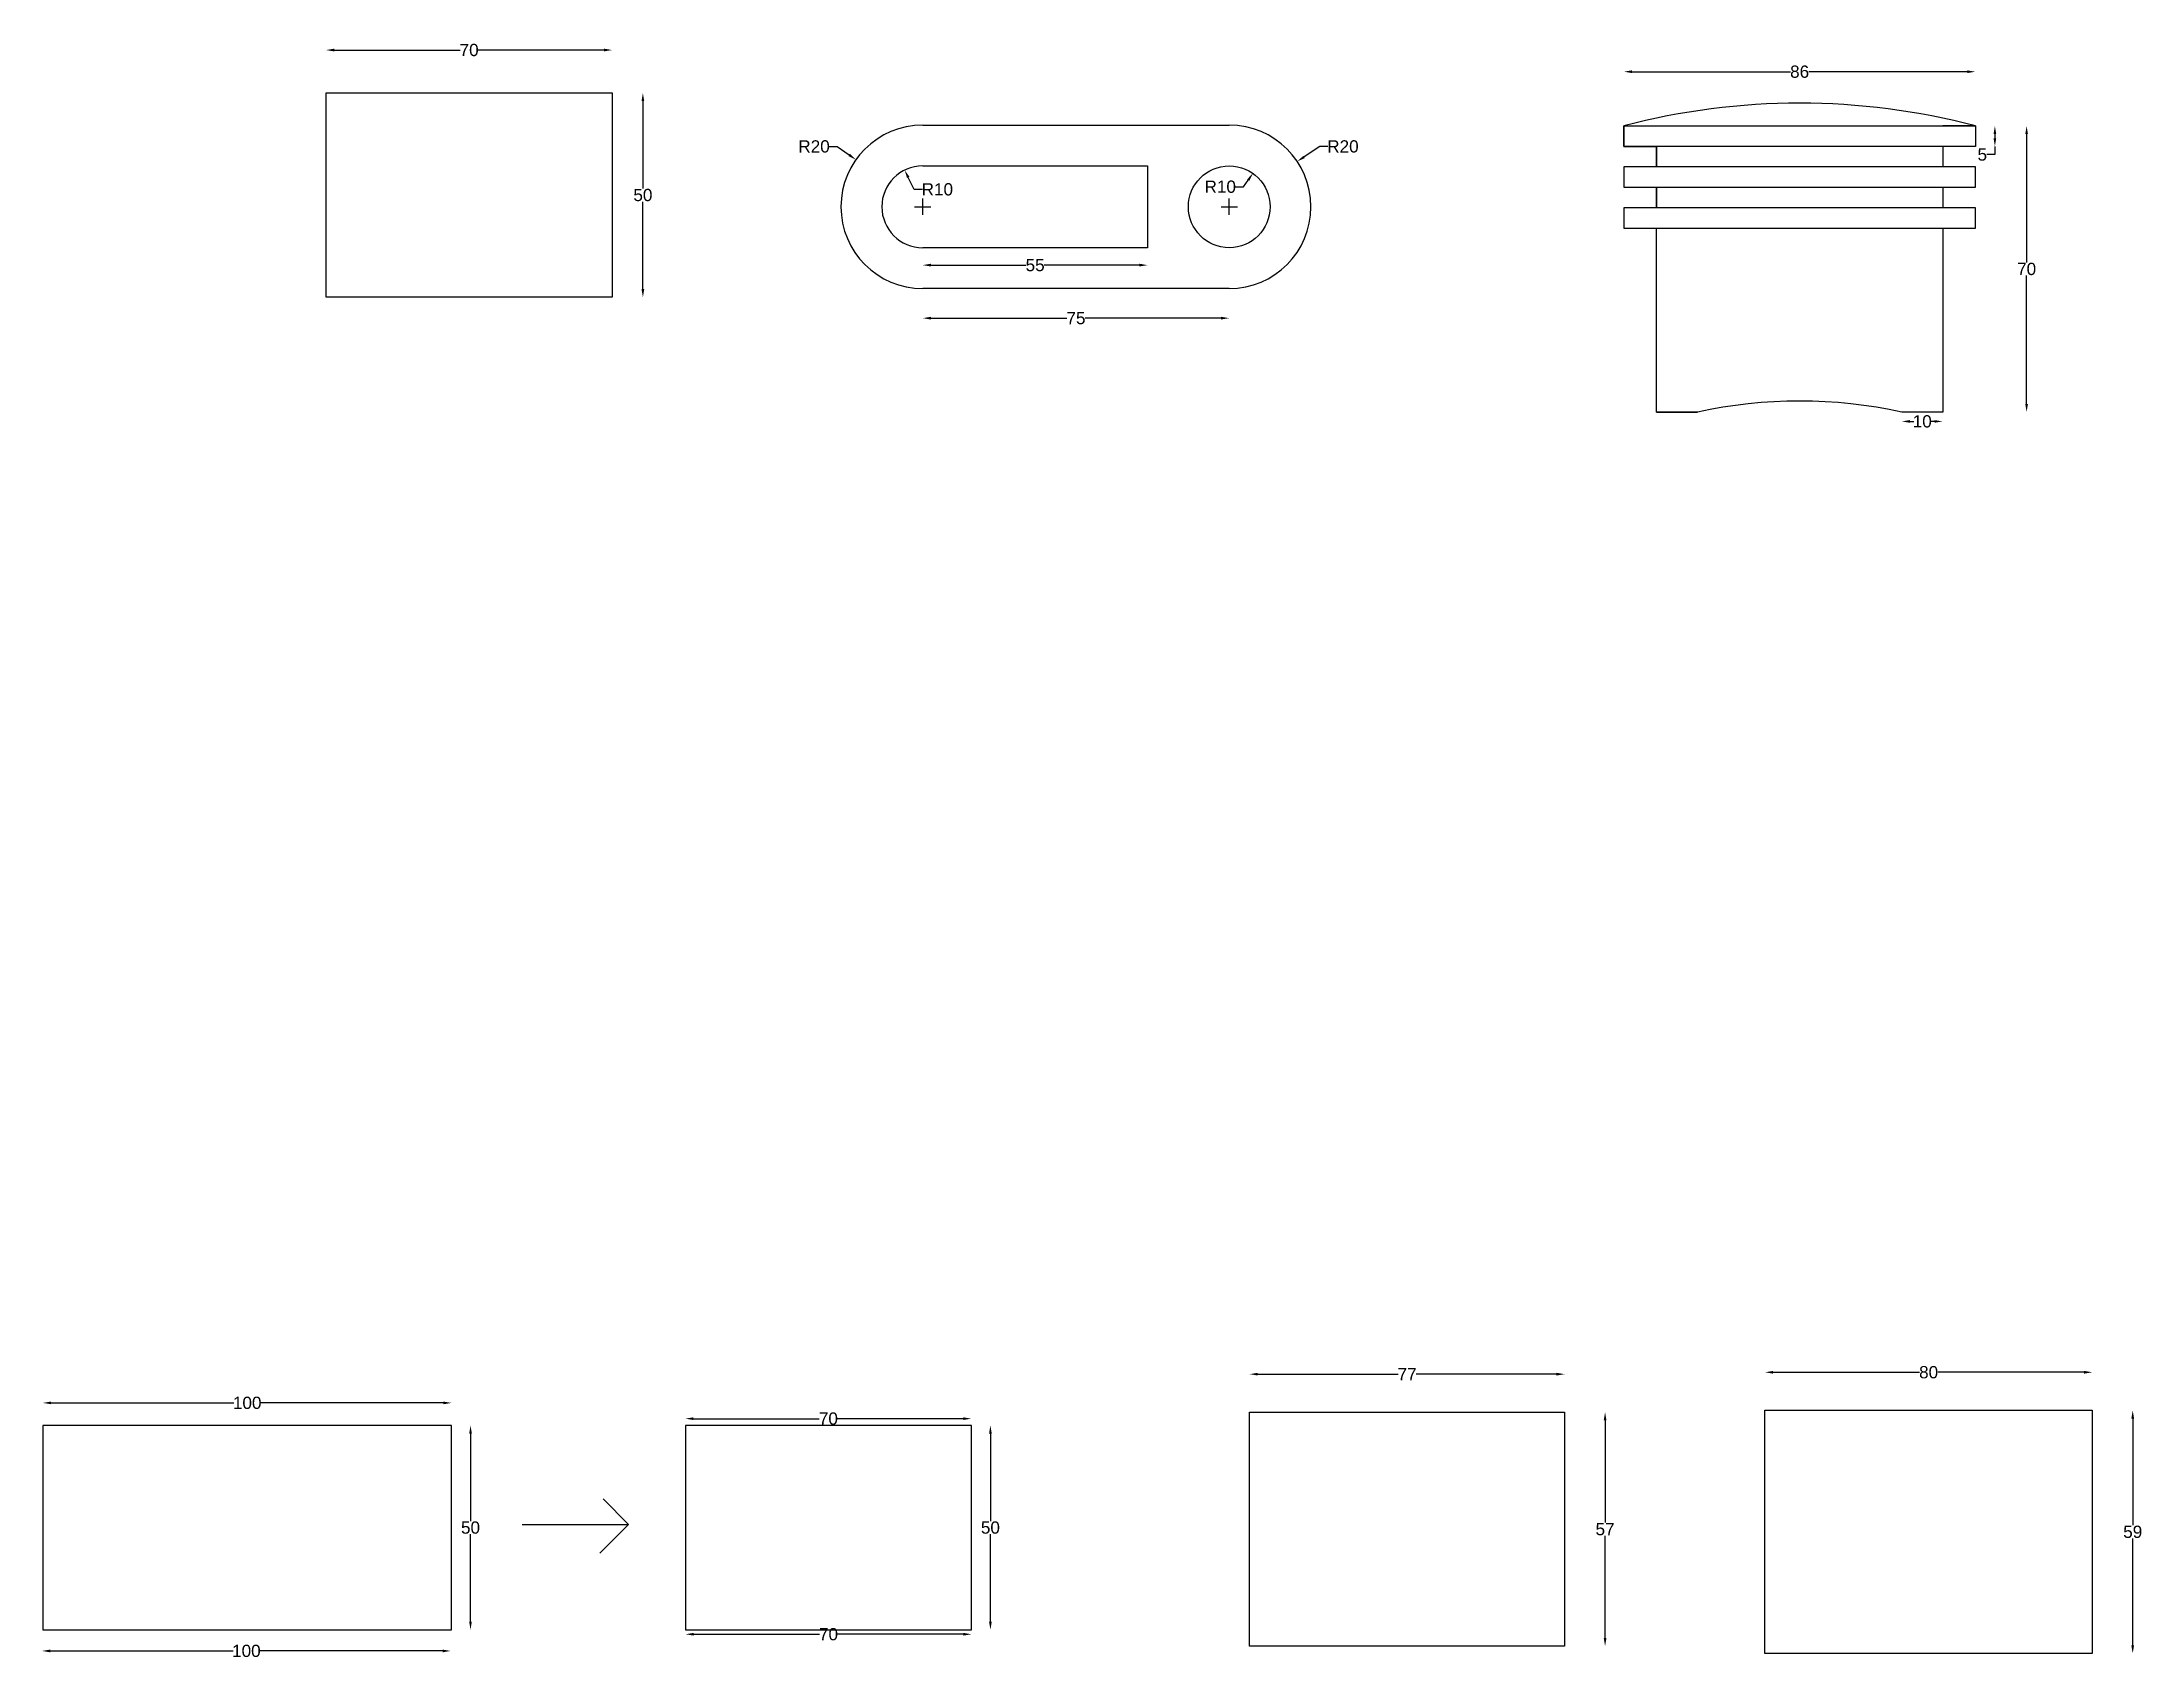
# Model space of a CAD drawing. Header units: inches. Extents: x 92 to 606, y -31 to 365.
import ezdxf

# ---------------------------------------------------------------- set-up
doc = ezdxf.new("R2010")
doc.units = ezdxf.units.IN
doc.header["$MEASUREMENT"] = 0
doc.styles.get("Standard").update_dxf_attribs({"font": 'arial.ttf'})
doc.dimstyles.get("Standard").update_dxf_attribs({"dimtxt": 3, "dimasz": 2, "dimexe": 0.18, "dimexo": 0.0625, "dimgap": 0.09, "dimtad": 0, "dimtih": 1, "dimtoh": 1, "dimdec": 0, "dimzin": 0, "dimdsep": 46, "dimtxsty": 'Standard', "dimcen": 2, "dimse1": 1, "dimse2": 1, "dimadec": 0, "dimazin": 0, "dimtfac": 1, "dimtdec": 0, "dimtofl": 0, "dimtmove": 0, "dimatfit": 3, "dimfxl": 1, "dimtolj": 1, "dimtzin": 0, "dimarcsym": 0})

# ---------------------------------------------------------------- blocks, each defined once
blk = doc.blocks.new('*D3')
at = {"color": 0, "lineweight": -2, "transparency": 16777216}
for p, q in [((196.79, 24.58), (196.79, 3.2)), ((196.79, -21.42), (196.79, -0.05))]:
    blk.add_line(p, q, dxfattribs=at)
at = {"color": 0, "transparency": 16777216}
for points in [[(196.46, 24.58), (197.12, 24.58), (196.79, 26.58)], [(196.46, -21.42), (197.12, -21.42), (196.79, -23.42)]]:
    blk.add_solid(points, dxfattribs=at)
at = {"layer": 'Defpoints', "color": 0, "transparency": 16777216}
for p in [(192.17, 26.58), (192.17, -23.42), (196.79, -23.42)]:
    blk.add_point(p, dxfattribs=at)
at = {"color": 0, "transparency": 16777216, "insert": (196.79, 1.58), "char_height": 3, "attachment_point": 5}
blk.add_mtext('\\A1;50', dxfattribs=at)
blk = doc.blocks.new('*D6')
at = {"color": 0, "lineweight": -2, "transparency": 16777216}
for p, q in [((251.38, -24.51), (282.16, -24.51)), ((317.38, -24.51), (286.6, -24.51))]:
    blk.add_line(p, q, dxfattribs=at)
at = {"color": 0, "transparency": 16777216}
for points in [[(251.38, -24.17), (251.38, -24.84), (249.38, -24.51)], [(317.38, -24.17), (317.38, -24.84), (319.38, -24.51)]]:
    blk.add_solid(points, dxfattribs=at)
at = {"layer": 'Defpoints', "color": 0, "transparency": 16777216}
for p in [(249.38, -23.42), (249.38, -24.51), (319.38, -23.42)]:
    blk.add_point(p, dxfattribs=at)
at = {"color": 0, "transparency": 16777216, "insert": (284.38, -24.51), "char_height": 3, "attachment_point": 5}
blk.add_mtext('\\A1;70', dxfattribs=at)
blk = doc.blocks.new('*D4')
at = {"color": 0, "lineweight": -2, "transparency": 16777216}
for p, q in [((251.35, 28.24), (282.13, 28.24)), ((317.35, 28.24), (286.57, 28.24))]:
    blk.add_line(p, q, dxfattribs=at)
at = {"color": 0, "transparency": 16777216}
for points in [[(251.35, 28.58), (251.35, 27.91), (249.35, 28.24)], [(317.35, 28.58), (317.35, 27.91), (319.35, 28.24)]]:
    blk.add_solid(points, dxfattribs=at)
at = {"layer": 'Defpoints', "color": 0, "transparency": 16777216}
for p in [(249.35, 28.24), (249.35, 27.6), (319.35, 27.6)]:
    blk.add_point(p, dxfattribs=at)
at = {"color": 0, "transparency": 16777216, "insert": (284.35, 28.24), "char_height": 3, "attachment_point": 5}
blk.add_mtext('\\A1;70', dxfattribs=at)
blk = doc.blocks.new('*D5')
at = {"color": 0, "lineweight": -2, "transparency": 16777216}
for p, q in [((323.99, 24.58), (323.99, 3.2)), ((323.99, -21.42), (323.99, -0.05))]:
    blk.add_line(p, q, dxfattribs=at)
at = {"color": 0, "transparency": 16777216}
for points in [[(323.66, 24.58), (324.33, 24.58), (323.99, 26.58)], [(323.66, -21.42), (324.33, -21.42), (323.99, -23.42)]]:
    blk.add_solid(points, dxfattribs=at)
at = {"layer": 'Defpoints', "color": 0, "transparency": 16777216}
for p in [(319.38, 26.58), (319.38, -23.42), (323.99, -23.42)]:
    blk.add_point(p, dxfattribs=at)
at = {"color": 0, "transparency": 16777216, "insert": (323.99, 1.58), "char_height": 3, "attachment_point": 5}
blk.add_mtext('\\A1;50', dxfattribs=at)
blk = doc.blocks.new('*D7')
at = {"color": 0, "lineweight": -2, "transparency": 16777216}
for p, q in [((93.95, -28.59), (138.69, -28.59)), ((189.95, -28.59), (145.2, -28.59))]:
    blk.add_line(p, q, dxfattribs=at)
at = {"color": 0, "transparency": 16777216}
for points in [[(93.95, -28.26), (93.95, -28.93), (91.95, -28.59)], [(189.95, -28.26), (189.95, -28.93), (191.95, -28.59)]]:
    blk.add_solid(points, dxfattribs=at)
at = {"layer": 'Defpoints', "color": 0, "transparency": 16777216}
for p in [(91.95, -27.51), (91.95, -28.59), (191.95, -27.51)]:
    blk.add_point(p, dxfattribs=at)
at = {"color": 0, "transparency": 16777216, "insert": (141.95, -28.59), "char_height": 3, "attachment_point": 5}
blk.add_mtext('\\A1;100', dxfattribs=at)
blk = doc.blocks.new('*D8')
at = {"color": 0, "lineweight": -2, "transparency": 16777216}
for p, q in [((94.15, 32.1), (138.89, 32.1)), ((190.15, 32.1), (145.4, 32.1))]:
    blk.add_line(p, q, dxfattribs=at)
at = {"color": 0, "transparency": 16777216}
for points in [[(94.15, 32.43), (94.15, 31.77), (92.15, 32.1)], [(190.15, 32.43), (190.15, 31.77), (192.15, 32.1)]]:
    blk.add_solid(points, dxfattribs=at)
at = {"layer": 'Defpoints', "color": 0, "transparency": 16777216}
for p in [(92.15, 32.1), (92.15, 31.46), (192.15, 31.46)]:
    blk.add_point(p, dxfattribs=at)
at = {"color": 0, "transparency": 16777216, "insert": (142.15, 32.1), "char_height": 3, "attachment_point": 5}
blk.add_mtext('\\A1;100', dxfattribs=at)
blk = doc.blocks.new('*D9')
at = {"color": 0, "lineweight": -2, "transparency": 16777216}
for p, q in [((389.41, 39.13), (423.73, 39.13)), ((462.49, 39.13), (428.18, 39.13))]:
    blk.add_line(p, q, dxfattribs=at)
at = {"color": 0, "transparency": 16777216}
for points in [[(389.41, 39.46), (389.41, 38.8), (387.41, 39.13)], [(462.49, 39.46), (462.49, 38.8), (464.49, 39.13)]]:
    blk.add_solid(points, dxfattribs=at)
at = {"layer": 'Defpoints', "color": 0, "transparency": 16777216}
for p in [(387.41, 39.13), (387.41, 29.83), (464.49, 29.83)]:
    blk.add_point(p, dxfattribs=at)
at = {"color": 0, "transparency": 16777216, "insert": (425.95, 39.13), "char_height": 3, "attachment_point": 5}
blk.add_mtext('\\A1;77', dxfattribs=at)
blk = doc.blocks.new('*D10')
at = {"color": 0, "lineweight": -2, "transparency": 16777216}
for p, q in [((474.39, 27.83), (474.39, 2.82)), ((474.39, -25.43), (474.39, -0.42))]:
    blk.add_line(p, q, dxfattribs=at)
at = {"color": 0, "transparency": 16777216}
for points in [[(474.06, 27.83), (474.72, 27.83), (474.39, 29.83)], [(474.06, -25.43), (474.72, -25.43), (474.39, -27.43)]]:
    blk.add_solid(points, dxfattribs=at)
at = {"layer": 'Defpoints', "color": 0, "transparency": 16777216}
for p in [(464.49, 29.83), (464.49, -27.43), (474.39, -27.43)]:
    blk.add_point(p, dxfattribs=at)
at = {"color": 0, "transparency": 16777216, "insert": (474.39, 1.2), "char_height": 3, "attachment_point": 5}
blk.add_mtext('\\A1;57', dxfattribs=at)
blk = doc.blocks.new('*D11')
at = {"color": 0, "lineweight": -2, "transparency": 16777216}
for p, q in [((515.51, 39.59), (551.32, 39.59)), ((591.59, 39.59), (555.79, 39.59))]:
    blk.add_line(p, q, dxfattribs=at)
at = {"color": 0, "transparency": 16777216}
for points in [[(515.51, 39.92), (515.51, 39.25), (513.51, 39.59)], [(591.59, 39.92), (591.59, 39.25), (593.59, 39.59)]]:
    blk.add_solid(points, dxfattribs=at)
at = {"layer": 'Defpoints', "color": 0, "transparency": 16777216}
for p in [(513.51, 39.59), (513.51, 30.28), (593.59, 30.28)]:
    blk.add_point(p, dxfattribs=at)
at = {"color": 0, "transparency": 16777216, "insert": (553.55, 39.59), "char_height": 3, "attachment_point": 5}
blk.add_mtext('\\A1;80', dxfattribs=at)
blk = doc.blocks.new('*D12')
at = {"color": 0, "lineweight": -2, "transparency": 16777216}
for p, q in [((603.49, 28.28), (603.49, 2.16)), ((603.49, -27.21), (603.49, -1.08))]:
    blk.add_line(p, q, dxfattribs=at)
at = {"color": 0, "transparency": 16777216}
for points in [[(603.15, 28.28), (603.82, 28.28), (603.49, 30.28)], [(603.15, -27.21), (603.82, -27.21), (603.49, -29.21)]]:
    blk.add_solid(points, dxfattribs=at)
at = {"layer": 'Defpoints', "color": 0, "transparency": 16777216}
for p in [(590.59, 30.28), (593.59, -29.21), (603.49, -29.21)]:
    blk.add_point(p, dxfattribs=at)
at = {"color": 0, "transparency": 16777216, "insert": (603.49, 0.54), "char_height": 3, "attachment_point": 5}
blk.add_mtext('\\A1;59', dxfattribs=at)
blk = doc.blocks.new('*D13')
at = {"color": 0, "lineweight": -2, "transparency": 16777216}
for p, q in [((163.45, 363.1), (194.23, 363.1)), ((229.45, 363.1), (198.67, 363.1))]:
    blk.add_line(p, q, dxfattribs=at)
at = {"color": 0, "transparency": 16777216}
for points in [[(163.45, 363.44), (163.45, 362.77), (161.45, 363.1)], [(229.45, 363.44), (229.45, 362.77), (231.45, 363.1)]]:
    blk.add_solid(points, dxfattribs=at)
at = {"layer": 'Defpoints', "color": 0, "transparency": 16777216}
for p in [(231.45, 363.1), (161.45, 352.62), (231.45, 352.62)]:
    blk.add_point(p, dxfattribs=at)
at = {"color": 0, "transparency": 16777216, "insert": (196.45, 363.1), "char_height": 3, "attachment_point": 5}
blk.add_mtext('\\A1;70', dxfattribs=at)
blk = doc.blocks.new('*D14')
at = {"color": 0, "lineweight": -2, "transparency": 16777216}
for p, q in [((238.97, 350.62), (238.97, 329.24)), ((238.97, 304.62), (238.97, 326))]:
    blk.add_line(p, q, dxfattribs=at)
at = {"color": 0, "transparency": 16777216}
for points in [[(238.63, 350.62), (239.3, 350.62), (238.97, 352.62)], [(238.63, 304.62), (239.3, 304.62), (238.97, 302.62)]]:
    blk.add_solid(points, dxfattribs=at)
at = {"layer": 'Defpoints', "color": 0, "transparency": 16777216}
for p in [(231.45, 352.62), (231.45, 302.62), (238.97, 302.62)]:
    blk.add_point(p, dxfattribs=at)
at = {"color": 0, "transparency": 16777216, "insert": (238.97, 327.62), "char_height": 3, "attachment_point": 5}
blk.add_mtext('\\A1;50', dxfattribs=at)
blk = doc.blocks.new('*D15')
at = {"color": 0, "lineweight": -2, "transparency": 16777216}
for p, q in [((309.43, 297.51), (342.69, 297.51)), ((380.43, 297.51), (347.16, 297.51))]:
    blk.add_line(p, q, dxfattribs=at)
at = {"color": 0, "transparency": 16777216}
for points in [[(309.43, 297.84), (309.43, 297.17), (307.43, 297.51)], [(380.43, 297.84), (380.43, 297.17), (382.43, 297.51)]]:
    blk.add_solid(points, dxfattribs=at)
at = {"layer": 'Defpoints', "color": 0, "transparency": 16777216}
for p in [(307.43, 304.75), (382.43, 304.75), (307.43, 297.51)]:
    blk.add_point(p, dxfattribs=at)
at = {"color": 0, "transparency": 16777216, "insert": (344.93, 297.51), "char_height": 3, "attachment_point": 5}
blk.add_mtext('\\A1;75', dxfattribs=at)
blk = doc.blocks.new('*D16')
at = {"color": 0, "lineweight": -2, "transparency": 16777216}
for p, q in [((309.43, 310.48), (332.68, 310.48)), ((360.43, 310.48), (337.18, 310.48))]:
    blk.add_line(p, q, dxfattribs=at)
at = {"color": 0, "transparency": 16777216}
for points in [[(309.43, 310.82), (309.43, 310.15), (307.43, 310.48)], [(360.43, 310.82), (360.43, 310.15), (362.43, 310.48)]]:
    blk.add_solid(points, dxfattribs=at)
at = {"layer": 'Defpoints', "color": 0, "transparency": 16777216}
for p in [(307.43, 314.75), (362.43, 314.75), (307.43, 310.48)]:
    blk.add_point(p, dxfattribs=at)
at = {"color": 0, "transparency": 16777216, "insert": (334.93, 310.48), "char_height": 3, "attachment_point": 5}
blk.add_mtext('\\A1;55', dxfattribs=at)
blk = doc.blocks.new('*D17')
at = {"color": 0, "lineweight": -2, "transparency": 16777216}
for p, q in [((383.89, 329.65), (385.89, 329.65)), ((385.89, 329.65), (387.05, 331.28))]:
    blk.add_line(p, q, dxfattribs=at)
at = {"color": 0, "transparency": 16777216}
blk.add_solid([(386.78, 331.47), (387.32, 331.09), (388.21, 332.91)], dxfattribs=at)
at = {"layer": 'Defpoints', "color": 0, "transparency": 16777216}
for p in [(388.21, 332.91), (382.43, 324.75)]:
    blk.add_point(p, dxfattribs=at)
at = {"color": 0, "transparency": 16777216, "insert": (380.23, 329.65), "char_height": 3, "attachment_point": 5}
blk.add_mtext('\\A1;R10', dxfattribs=at)
blk = doc.blocks.new('*D18')
at = {"color": 0, "lineweight": -2, "transparency": 16777216}
for p, q in [((404.58, 339.51), (400.74, 336.94)), ((406.58, 339.51), (404.58, 339.51)), ((380.43, 324.75), (384.43, 324.75)), ((382.43, 322.75), (382.43, 326.75))]:
    blk.add_line(p, q, dxfattribs=at)
at = {"color": 0, "transparency": 16777216}
blk.add_solid([(400.55, 337.22), (400.92, 336.67), (399.07, 335.84)], dxfattribs=at)
at = {"layer": 'Defpoints', "color": 0, "transparency": 16777216}
for p in [(399.07, 335.84), (382.43, 324.75)]:
    blk.add_point(p, dxfattribs=at)
at = {"color": 0, "transparency": 16777216, "insert": (410.25, 339.51), "char_height": 3, "attachment_point": 5}
blk.add_mtext('\\A1;R20', dxfattribs=at)
blk = doc.blocks.new('*D19')
at = {"color": 0, "lineweight": -2, "transparency": 16777216}
for p, q in [((305.34, 329.01), (303.9, 331.93)), ((307.34, 329.01), (305.34, 329.01))]:
    blk.add_line(p, q, dxfattribs=at)
at = {"color": 0, "transparency": 16777216}
blk.add_solid([(304.2, 332.08), (303.6, 331.79), (303.02, 333.73)], dxfattribs=at)
at = {"layer": 'Defpoints', "color": 0, "transparency": 16777216}
for p in [(303.02, 333.73), (307.43, 324.75)]:
    blk.add_point(p, dxfattribs=at)
at = {"color": 0, "transparency": 16777216, "insert": (311.01, 329.01), "char_height": 3, "attachment_point": 5}
blk.add_mtext('\\A1;R10', dxfattribs=at)
blk = doc.blocks.new('*D20')
at = {"color": 0, "lineweight": -2, "transparency": 16777216}
for p, q in [((284.51, 339.51), (286.51, 339.51)), ((286.51, 339.51), (289.45, 337.43)), ((305.43, 324.75), (309.43, 324.75)), ((307.43, 322.75), (307.43, 326.75))]:
    blk.add_line(p, q, dxfattribs=at)
at = {"color": 0, "transparency": 16777216}
blk.add_solid([(289.64, 337.71), (289.26, 337.16), (291.08, 336.28)], dxfattribs=at)
at = {"layer": 'Defpoints', "color": 0, "transparency": 16777216}
for p in [(291.08, 336.28), (307.43, 324.75)]:
    blk.add_point(p, dxfattribs=at)
at = {"color": 0, "transparency": 16777216, "insert": (280.84, 339.51), "char_height": 3, "attachment_point": 5}
blk.add_mtext('\\A1;R20', dxfattribs=at)
blk = doc.blocks.new('*D22')
at = {"color": 0, "lineweight": -2, "transparency": 16777216}
for p, q in [((577.53, 342.53), (577.53, 311.15)), ((577.53, 276.53), (577.53, 307.91))]:
    blk.add_line(p, q, dxfattribs=at)
at = {"color": 0, "transparency": 16777216}
for points in [[(577.19, 342.53), (577.86, 342.53), (577.53, 344.53)], [(577.19, 276.53), (577.86, 276.53), (577.53, 274.53)]]:
    blk.add_solid(points, dxfattribs=at)
at = {"layer": 'Defpoints', "color": 0, "transparency": 16777216}
for p in [(564.99, 344.53), (556.99, 274.53), (577.53, 274.53)]:
    blk.add_point(p, dxfattribs=at)
at = {"color": 0, "transparency": 16777216, "insert": (577.53, 309.53), "char_height": 3, "attachment_point": 5}
blk.add_mtext('\\A1;70', dxfattribs=at)
blk = doc.blocks.new('*D23')
at = {"color": 0, "lineweight": -2, "transparency": 16777216}
for p, q in [((569.77, 342.53), (569.77, 341.53)), ((569.77, 339.53), (569.77, 337.53)), ((569.77, 337.53), (567.77, 337.53))]:
    blk.add_line(p, q, dxfattribs=at)
at = {"color": 0, "transparency": 16777216}
for points in [[(569.43, 342.53), (570.1, 342.53), (569.77, 344.53)], [(569.43, 341.53), (570.1, 341.53), (569.77, 339.53)]]:
    blk.add_solid(points, dxfattribs=at)
at = {"layer": 'Defpoints', "color": 0, "transparency": 16777216}
for p in [(564.99, 344.53), (564.99, 339.53), (569.77, 339.53)]:
    blk.add_point(p, dxfattribs=at)
at = {"color": 0, "transparency": 16777216, "insert": (566.68, 337.53), "char_height": 3, "attachment_point": 5}
blk.add_mtext('\\A1;5', dxfattribs=at)
blk = doc.blocks.new('*D24')
at = {"color": 0, "lineweight": -2, "transparency": 16777216}
for p, q in [((548.99, 272.24), (549.9, 272.24)), ((554.99, 272.24), (554.08, 272.24))]:
    blk.add_line(p, q, dxfattribs=at)
at = {"color": 0, "transparency": 16777216}
for points in [[(548.99, 272.57), (548.99, 271.91), (546.99, 272.24)], [(554.99, 272.57), (554.99, 271.91), (556.99, 272.24)]]:
    blk.add_solid(points, dxfattribs=at)
at = {"layer": 'Defpoints', "color": 0, "transparency": 16777216}
for p in [(546.99, 274.53), (556.99, 274.53), (546.99, 272.24)]:
    blk.add_point(p, dxfattribs=at)
at = {"color": 0, "transparency": 16777216, "insert": (551.99, 272.24), "char_height": 3, "attachment_point": 5}
blk.add_mtext('\\A1;10', dxfattribs=at)
blk = doc.blocks.new('*D26')
at = {"color": 0, "lineweight": -2, "transparency": 16777216}
for p, q in [((480.99, 357.8), (519.75, 357.8)), ((562.99, 357.8), (524.23, 357.8))]:
    blk.add_line(p, q, dxfattribs=at)
at = {"color": 0, "transparency": 16777216}
for points in [[(480.99, 358.14), (480.99, 357.47), (478.99, 357.8)], [(562.99, 358.14), (562.99, 357.47), (564.99, 357.8)]]:
    blk.add_solid(points, dxfattribs=at)
at = {"layer": 'Defpoints', "color": 0, "transparency": 16777216}
for p in [(478.99, 357.8), (478.99, 344.53), (564.99, 344.53)]:
    blk.add_point(p, dxfattribs=at)
at = {"color": 0, "transparency": 16777216, "insert": (521.99, 357.8), "char_height": 3, "attachment_point": 5}
blk.add_mtext('\\A1;86', dxfattribs=at)

msp = doc.modelspace()

# ---------------------------------------------------------------- linework, layer by layer
for p, q in [((307.43, 344.75), (382.43, 344.75)), ((478.99, 344.53), (564.99, 344.53)), ((478.99, 339.53), (478.99, 344.53)), ((478.99, 344.53), (478.99, 339.53)), ((564.99, 344.53), (556.99, 344.53)), ((564.99, 344.53), (564.99, 339.53)), ((564.99, 339.53), (478.99, 339.53)), ((478.99, 339.53), (486.99, 339.53)), ((486.99, 339.53), (486.99, 334.53)), ((486.99, 334.53), (486.99, 339.53)), ((556.99, 339.53), (556.99, 334.53)), ((307.43, 334.75), (362.43, 334.75)), ((362.43, 334.75), (362.43, 314.75)), ((486.99, 334.53), (478.99, 334.53)), ((478.99, 334.53), (478.99, 329.53)), ((564.99, 334.53), (486.99, 334.53)), ((564.99, 329.53), (564.99, 334.53)), ((478.99, 329.53), (486.99, 329.53)), ((486.99, 329.53), (556.99, 329.53)), ((486.99, 329.53), (486.99, 324.53)), ((486.99, 324.53), (486.99, 329.53)), ((556.99, 329.53), (564.99, 329.53)), ((556.99, 329.53), (556.99, 324.53)), ((486.99, 324.53), (478.99, 324.53)), ((478.99, 324.53), (478.99, 319.53)), ((564.99, 324.53), (486.99, 324.53)), ((564.99, 319.53), (564.99, 324.53)), ((478.99, 319.53), (564.99, 319.53)), ((486.99, 274.53), (486.99, 319.53)), ((556.99, 319.53), (556.99, 274.53)), ((362.43, 314.75), (307.43, 314.75)), ((382.43, 304.75), (307.43, 304.75)), ((486.99, 274.53), (496.99, 274.53)), ((496.99, 274.53), (486.99, 274.53)), ((556.99, 274.53), (546.99, 274.53)), ((556.99, 274.53), (546.99, 274.53)), ((235.45, 2.37), (229.22, 8.6)), ((229.22, 8.6), (235.45, 2.37)), ((209.4, 2.37), (235.45, 2.37)), ((235.45, 2.37), (228.43, -4.65))]:
    msp.add_line(p, q)
for points in [[(161.45, 352.62), (231.45, 352.62), (231.45, 302.62), (161.45, 302.62)], [(92.17, -23.42), (192.17, -23.42), (192.17, 26.58), (92.17, 26.58)], [(249.38, -23.42), (319.38, -23.42), (319.38, 26.58), (249.38, 26.58)], [(387.41, 29.83), (464.49, 29.83), (464.49, -27.43), (387.41, -27.43)], [(513.51, 30.28), (593.59, 30.28), (593.59, -29.21), (513.51, -29.21)]]:
    msp.add_lwpolyline(points, close=True)
msp.add_circle((382.43, 324.75), 10)
for centre, radius, start, end in [((521.99, 181.32), 168.78, 75.2398, 104.7602), ((307.43, 324.75), 20, 90, 270), ((382.43, 324.75), 20, 270, 90), ((307.43, 324.75), 10, 90, 270), ((521.99, 159.24), 117.97, 77.7648, 102.2352)]:
    msp.add_arc(centre, radius, start, end)

# ---------------------------------------------------------------- dimensions: what is measured, and where the dimension line sits
for base, p1, p2, picture, middle in [((231.45, 363.1), (161.45, 352.62), (231.45, 352.62), '*D13', (196.45, 363.1)), ((478.99, 357.8), (564.99, 344.53), (478.99, 344.53), '*D26', (521.99, 357.8)), ((307.43, 310.48), (362.43, 314.75), (307.43, 314.75), '*D16', (334.93, 310.48)), ((307.43, 297.51), (382.43, 304.75), (307.43, 304.75), '*D15', (344.93, 297.51)), ((546.99, 272.24), (556.99, 274.53), (546.99, 274.53), '*D24', (551.99, 272.24)), ((513.51, 39.59), (593.59, 30.28), (513.51, 30.28), '*D11', (553.55, 39.59)), ((387.41, 39.13), (464.49, 29.83), (387.41, 29.83), '*D9', (425.95, 39.13)), ((92.15, 32.1), (192.15, 31.46), (92.15, 31.46), '*D8', (142.15, 32.1)), ((249.35, 28.24), (319.35, 27.6), (249.35, 27.6), '*D4', (284.35, 28.24)), ((249.38, -24.51), (319.38, -23.42), (249.38, -23.42), '*D6', (284.38, -24.51)), ((91.95, -28.59), (191.95, -27.51), (91.95, -27.51), '*D7', (141.95, -28.59))]:
    dim = msp.add_linear_dim(base=base, p1=p1, p2=p2, dimstyle='Standard')
    dim.commit()
    dim.dimension.update_dxf_attribs({"geometry": picture, "text_midpoint": middle})
for base, p1, p2, picture, middle in [((238.97, 302.62), (231.45, 352.62), (231.45, 302.62), '*D14', (238.97, 327.62)), ((577.53, 274.53), (564.99, 344.53), (556.99, 274.53), '*D22', (577.53, 309.53)), ((569.77, 339.53), (564.99, 344.53), (564.99, 339.53), '*D23', (566.68, 337.53)), ((196.79, -23.42), (192.17, 26.58), (192.17, -23.42), '*D3', (196.79, 1.58)), ((323.99, -23.42), (319.38, 26.58), (319.38, -23.42), '*D5', (323.99, 1.58)), ((474.39, -27.43), (464.49, 29.83), (464.49, -27.43), '*D10', (474.39, 1.2)), ((603.49, -29.21), (590.59, 30.28), (593.59, -29.21), '*D12', (603.49, 0.54))]:
    dim = msp.add_linear_dim(base=base, p1=p1, p2=p2, angle=90, dimstyle='Standard')
    dim.commit()
    dim.dimension.update_dxf_attribs({"geometry": picture, "text_midpoint": middle})
for center, mpoint, picture, middle in [((307.43, 324.75), (291.08, 336.28), '*D20', (280.84, 339.51)), ((382.43, 324.75), (399.07, 335.84), '*D18', (410.25, 339.51)), ((307.43, 324.75), (303.02, 333.73), '*D19', (311.01, 329.01)), ((382.43, 324.75), (388.21, 332.91), '*D17', (380.23, 329.65))]:
    dim = msp.add_radius_dim(center=center, mpoint=mpoint, dimstyle='Standard')
    dim.commit()
    dim.dimension.update_dxf_attribs({"geometry": picture, "text_midpoint": middle, "dimtype": 164})

doc.saveas('drawing.dxf')
